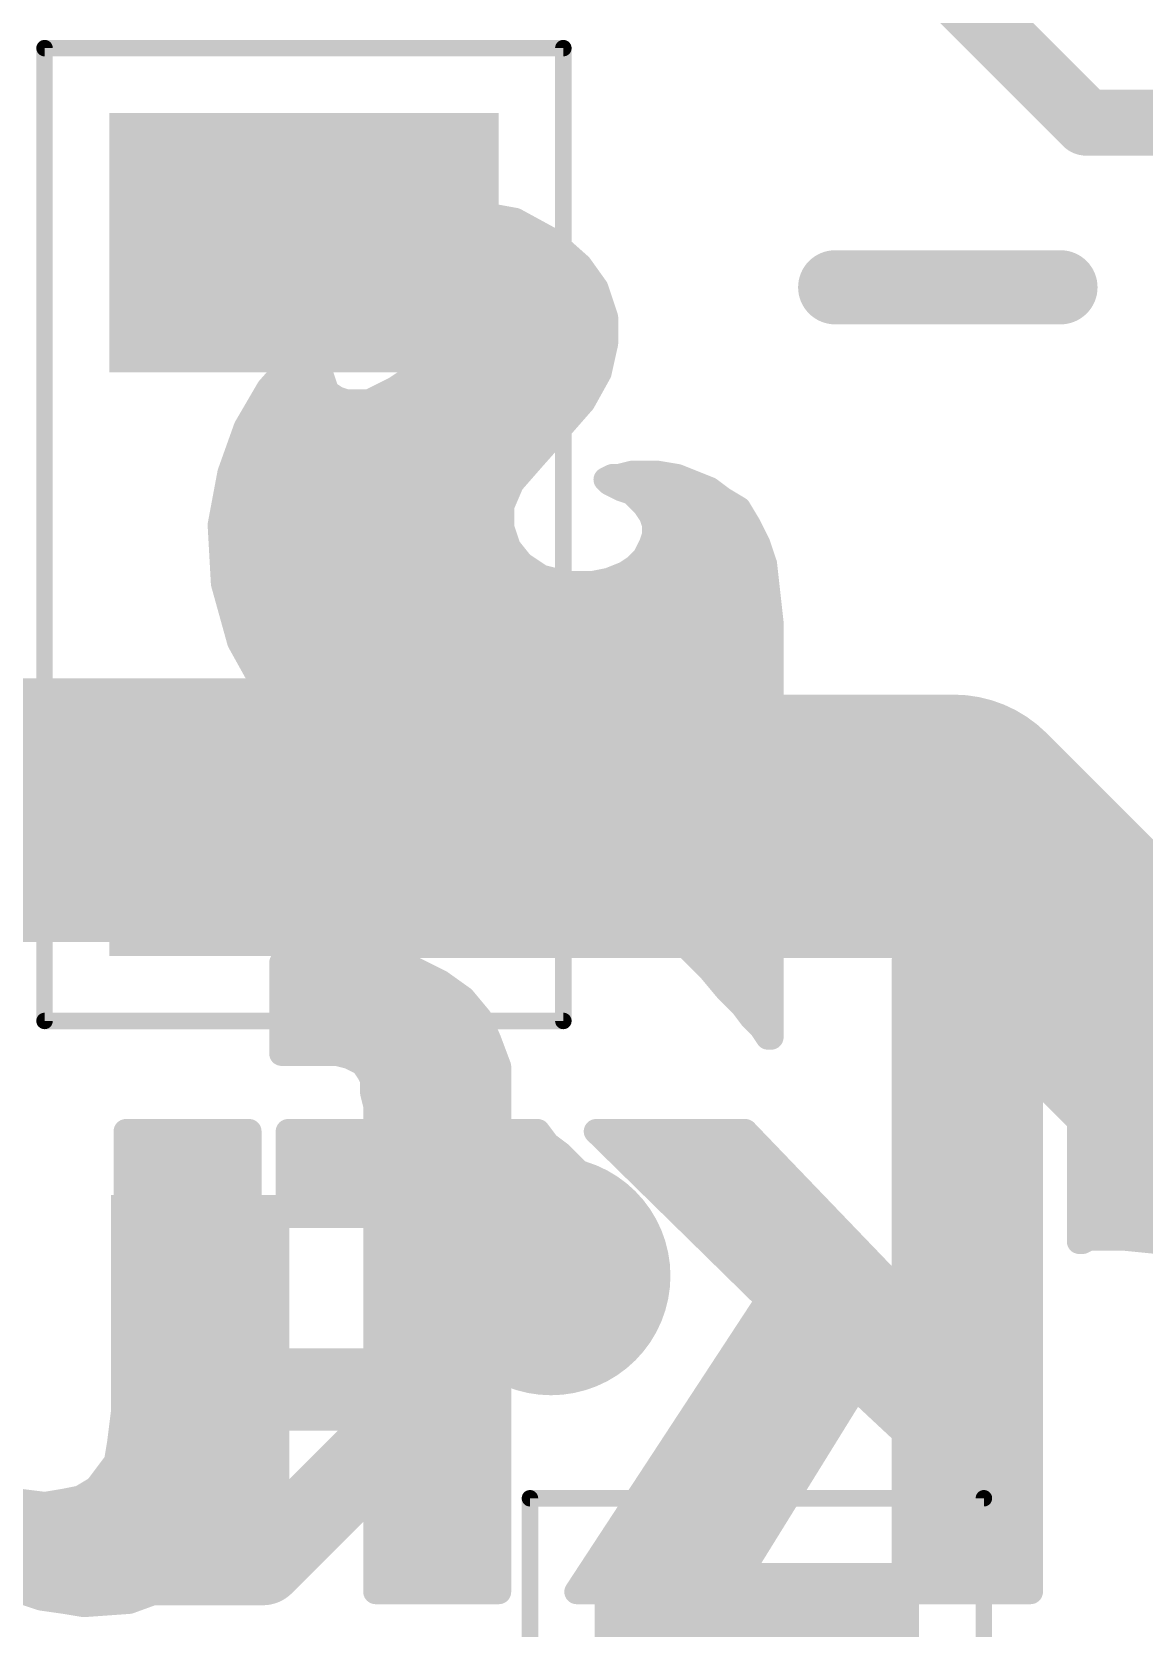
# Model space of a CAD drawing. Extents: x -0.2 to 20.5, y -0.3 to 32.1.
# Drawn here: x 10.083 to 13.513, y 18.218 to 23.14 of the extents above; entities that cross this region are included whole.
import ezdxf

# ---------------------------------------------------------------- set-up
doc = ezdxf.new("R2010")
doc.units = 0
for name, color, linetype in [('1', 12, 'CONTINUOUS'), ('16', 132, 'CONTINUOUS'), ('18', 110, 'CONTINUOUS'), ('21', 41, 'CONTINUOUS'), ('22', 40, 'CONTINUOUS'), ('39', 12, 'CONTINUOUS')]:
    doc.layers.add(name, color=color, linetype=linetype)

# ---------------------------------------------------------------- blocks, each defined once
blk = doc.blocks.new('RECT')
blk.add_solid([(-0.5, -0.5), (0.5, -0.5), (-0.5, 0.5), (0.5, 0.5)])
blk = doc.blocks.new('ROUNDV')
at = {"const_width": 0.5}
blk.add_lwpolyline([(0, -0.25, 1), (0, 0.25, 1), (0, -0.25)], format="xyb", dxfattribs=at)

msp = doc.modelspace()

# ---------------------------------------------------------------- linework, layer by layer
at = {"layer": '1'}
for points, const_width in [([(10.872, 20.74), (8.89, 20.74)], 0.8128), ([(10.922, 20.69), (10.872, 20.74)], 0.8128), ([(12.9253, 20.69), (10.922, 20.69)], 0.8128), ([(12.9253, 20.69), (13.6525, 19.9628)], 0.8128), ([(13.6525, 19.9628), (14.8431, 19.9628)], 0.8128), ([(11.684, 19.304), (11.3331, 18.9531)], 0.254), ([(11.3331, 18.9531), (10.602, 18.9531)], 0.254)]:
    msp.add_lwpolyline(points, dxfattribs=dict(at, const_width=const_width))
for points, const_width in [([(11.0157, 20.8837, 1), (10.7283, 20.5963)], 0.4064), ([(10.872, 20.5368, 1), (10.872, 20.9432)], 0.4064), ([(10.922, 20.8932, 1), (10.922, 20.4868)], 0.4064), ([(13.069, 20.8337, 1), (12.7816, 20.5463)], 0.4064), ([(12.9253, 20.4868, 1), (12.9253, 20.8932)], 0.4064), ([(10.7783, 20.5463, 1), (11.0657, 20.8337)], 0.4064), ([(13.6525, 20.166, 1), (13.6525, 19.7596)], 0.4064), ([(13.5088, 19.8191, 1), (13.7962, 20.1065)], 0.4064), ([(11.7289, 19.2591, 1), (11.6391, 19.3489)], 0.127), ([(10.602, 19.0166, 1), (10.602, 18.8896)], 0.127), ([(11.2882, 18.998, 1), (11.378, 18.9082)], 0.127), ([(11.3331, 18.8896, 1), (11.3331, 19.0166)], 0.127)]:
    msp.add_lwpolyline(points, format="xyb", dxfattribs=dict(at, const_width=const_width))
at = {"layer": '16', "const_width": 0.254}
for points in [[(10.795, 18.415), (11.684, 19.304)], [(8.001, 18.415), (10.795, 18.415)]]:
    msp.add_lwpolyline(points, dxfattribs=at)
at = {"layer": '16', "const_width": 0.127}
for points in [[(11.7289, 19.2591, 1), (11.6391, 19.3489)], [(10.7501, 18.4599, 1), (10.8399, 18.3701)], [(10.795, 18.3515, 1), (10.795, 18.4785)]]:
    msp.add_lwpolyline(points, format="xyb", dxfattribs=at)
at = {"layer": '21'}
for points, const_width in [([(13.335, 22.86), (12.7, 23.495)], 0.2032), ([(14.605, 22.86), (13.335, 22.86)], 0.2032), ([(12.5603, 22.3524), (13.2552, 22.3524)], 0.2286)]:
    msp.add_lwpolyline(points, dxfattribs=dict(at, const_width=const_width))
for points, const_width in [([(13.335, 22.9108, 1), (13.335, 22.8092)], 0.1016), ([(13.2991, 22.8241, 1), (13.3709, 22.8959)], 0.1016), ([(12.5603, 22.4096, 1), (12.5603, 22.2953)], 0.1143), ([(13.2552, 22.2953, 1), (13.2552, 22.4096)], 0.1143), ([(11.2522, 18.6055, 1), (11.2522, 18.7325, 1), (11.2522, 18.6055)], 0.127)]:
    msp.add_lwpolyline(points, format="xyb", dxfattribs=dict(at, const_width=const_width))
at = {"layer": '22', "const_width": 0.0762}
for points in [[(11.273, 22.5495), (11.363, 22.5795)], [(11.363, 22.5795), (11.463, 22.5795)], [(11.463, 22.5795), (11.573, 22.5595)], [(11.573, 22.5595), (11.683, 22.4995)], [(11.133, 22.4895), (11.193, 22.5195)], [(11.193, 22.5195), (11.273, 22.5495)], [(11.2902, 22.5552), (11.5809, 22.5552)], [(11.083, 22.4495), (11.093, 22.4595)], [(11.093, 22.4595), (11.133, 22.4895)], [(11.143, 22.4595), (11.113, 22.4495)], [(11.1191, 22.479), (11.7061, 22.479)], [(11.173, 22.4595), (11.143, 22.4595)], [(11.213, 22.4495), (11.173, 22.4595)], [(11.683, 22.4995), (11.773, 22.4195)], [(11.113, 22.4495), (11.083, 22.4495)], [(11.263, 22.4395), (11.213, 22.4495)], [(11.303, 22.4195), (11.263, 22.4395)], [(11.343, 22.3895), (11.303, 22.4195)], [(11.773, 22.4195), (11.823, 22.3495)], [(11.3253, 22.4028), (11.7849, 22.4028)], [(11.363, 22.3595), (11.343, 22.3895)], [(11.373, 22.3295), (11.363, 22.3595)], [(11.383, 22.3095), (11.373, 22.3295)], [(11.3745, 22.3266), (11.8307, 22.3266)], [(11.393, 22.2795), (11.383, 22.3095)], [(11.823, 22.3495), (11.853, 22.2595)], [(11.383, 22.2495), (11.393, 22.2795)], [(11.373, 22.2095), (11.383, 22.2495)], [(11.3833, 22.2504), (11.853, 22.2504)], [(11.853, 22.2595), (11.853, 22.1795)], [(10.893, 22.1295), (10.973, 22.1695)], [(10.973, 22.1695), (10.973, 22.0895)], [(11.333, 22.1395), (11.353, 22.1795)], [(11.3504, 22.1742), (11.8519, 22.1742)], [(11.353, 22.1795), (11.373, 22.2095)], [(11.853, 22.1795), (11.833, 22.0895)], [(10.813, 22.0395), (10.893, 22.1295)], [(11.303, 22.1095), (11.333, 22.1395)], [(10.8651, 22.098), (10.973, 22.098)], [(10.973, 22.0895), (10.983, 22.0595)], [(11.233, 22.0595), (11.273, 22.0895)], [(11.273, 22.0895), (11.303, 22.1095)], [(11.2858, 22.098), (11.8349, 22.098)], [(11.833, 22.0895), (11.783, 21.9995)], [(10.743, 21.9195), (10.813, 22.0395)], [(10.8027, 22.0218), (11.0046, 22.0218)], [(10.983, 22.0595), (10.993, 22.0295)], [(10.993, 22.0295), (11.023, 22.0095)], [(11.123, 21.9995), (11.163, 22.0195)], [(11.163, 22.0195), (11.203, 22.0395)], [(11.1677, 22.0218), (11.7954, 22.0218)], [(11.203, 22.0395), (11.233, 22.0595)], [(11.023, 22.0095), (11.053, 21.9995)], [(11.053, 21.9995), (11.123, 21.9995)], [(11.783, 21.9995), (11.713, 21.9195)], [(10.693, 21.7795), (10.743, 21.9195)], [(10.7583, 21.9456), (11.7359, 21.9456)], [(11.713, 21.9195), (11.633, 21.8295)], [(10.7252, 21.8694), (11.6685, 21.8694)], [(11.633, 21.8295), (11.563, 21.7495)], [(10.663, 21.6195), (10.693, 21.7795)], [(10.6979, 21.7932), (11.6013, 21.7932)], [(11.853, 21.7595), (11.873, 21.7695)], [(11.873, 21.7695), (11.893, 21.7695)], [(11.893, 21.7695), (11.933, 21.7795)], [(11.933, 21.7795), (12.013, 21.7795)], [(12.013, 21.7795), (12.073, 21.7695)], [(12.073, 21.7695), (12.123, 21.7495)], [(11.563, 21.7495), (11.533, 21.6795)], [(11.863, 21.7495), (11.853, 21.7595)], [(11.883, 21.7395), (11.863, 21.7495)], [(11.903, 21.7295), (11.883, 21.7395)], [(11.933, 21.7195), (11.903, 21.7295)], [(11.953, 21.6995), (11.933, 21.7195)], [(12.123, 21.7495), (12.173, 21.7295)], [(12.173, 21.7295), (12.213, 21.6995)], [(10.6813, 21.717), (11.5491, 21.717)], [(11.533, 21.6795), (11.533, 21.6095)], [(11.9355, 21.717), (12.1897, 21.717)], [(11.973, 21.6795), (11.953, 21.6995)], [(11.993, 21.6495), (11.973, 21.6795)], [(12.213, 21.6995), (12.263, 21.6695)], [(12.263, 21.6695), (12.293, 21.6195)], [(10.667, 21.6408), (11.533, 21.6408)], [(12.003, 21.6195), (11.993, 21.6495)], [(11.9959, 21.6408), (12.2802, 21.6408)], [(10.673, 21.4395), (10.663, 21.6195)], [(11.533, 21.6095), (11.553, 21.5495)], [(11.993, 21.5595), (12.003, 21.5895)], [(12.003, 21.5895), (12.003, 21.6195)], [(12.293, 21.6195), (12.323, 21.5595)], [(10.6661, 21.5646), (11.548, 21.5646)], [(11.553, 21.5495), (11.593, 21.4995)], [(11.973, 21.5195), (11.993, 21.5595)], [(11.9947, 21.5646), (12.3205, 21.5646)], [(12.323, 21.5595), (12.343, 21.4995)], [(10.6703, 21.4884), (11.6097, 21.4884)], [(11.593, 21.4995), (11.653, 21.4595)], [(11.913, 21.4695), (11.943, 21.4895)], [(11.9414, 21.4884), (12.3443, 21.4884)], [(11.943, 21.4895), (11.973, 21.5195)], [(12.343, 21.4995), (12.353, 21.4095)], [(10.723, 21.2595), (10.673, 21.4395)], [(11.653, 21.4595), (11.733, 21.4395)], [(11.733, 21.4395), (11.813, 21.4395)], [(11.813, 21.4395), (11.863, 21.4495)], [(11.863, 21.4495), (11.913, 21.4695)], [(10.6806, 21.4122), (12.3527, 21.4122)], [(12.353, 21.4095), (12.363, 21.3195)], [(10.7018, 21.336), (12.3612, 21.336)], [(12.363, 21.3195), (12.363, 20.0395)], [(10.723, 21.2598), (12.363, 21.2598)], [(10.823, 21.0795), (10.723, 21.2595)], [(10.7652, 21.1836), (12.363, 21.1836)], [(10.8075, 21.1074), (12.363, 21.1074)], [(10.893, 20.9895), (10.823, 21.0795)], [(10.8606, 21.0312), (12.363, 21.0312)], [(10.973, 20.9095), (10.893, 20.9895)], [(10.9275, 20.955), (12.363, 20.955)], [(11.053, 20.8395), (10.973, 20.9095)], [(11.0081, 20.8788), (12.363, 20.8788)], [(11.153, 20.7795), (11.053, 20.8395)], [(11.1145, 20.8026), (12.363, 20.8026)], [(11.253, 20.7395), (11.153, 20.7795)], [(11.363, 20.7095), (11.253, 20.7395)], [(11.301, 20.7264), (12.363, 20.7264)], [(11.483, 20.6895), (11.363, 20.7095)], [(11.673, 20.6895), (11.483, 20.6895)], [(11.733, 20.6795), (11.673, 20.6895)], [(11.783, 20.6495), (11.733, 20.6795)], [(11.7818, 20.6502), (12.363, 20.6502)], [(11.833, 20.6095), (11.783, 20.6495)], [(11.883, 20.5695), (11.833, 20.6095)], [(11.8774, 20.574), (12.363, 20.574)], [(11.933, 20.5095), (11.883, 20.5695)], [(11.993, 20.4495), (11.933, 20.5095)], [(11.9447, 20.4978), (12.363, 20.4978)], [(12.063, 20.3795), (11.993, 20.4495)], [(12.0209, 20.4216), (12.363, 20.4216)], [(12.113, 20.3095), (12.063, 20.3795)], [(12.0874, 20.3454), (12.363, 20.3454)], [(12.173, 20.2495), (12.113, 20.3095)], [(10.873, 20.2795), (10.853, 20.2695)], [(10.853, 20.2695), (10.853, 19.9895)], [(10.853, 20.2692), (11.1973, 20.2692)], [(11.163, 20.2795), (10.873, 20.2795)], [(11.263, 20.2495), (11.163, 20.2795)], [(11.343, 20.2095), (11.263, 20.2495)], [(12.1533, 20.2692), (12.363, 20.2692)], [(12.223, 20.1895), (12.173, 20.2495)], [(13.163, 20.0695), (12.773, 20.2795)], [(12.773, 20.2795), (12.773, 19.2395)], [(12.773, 20.2692), (12.7921, 20.2692)], [(10.853, 20.193), (11.3661, 20.193)], [(11.413, 20.1595), (11.343, 20.2095)], [(12.2201, 20.193), (12.363, 20.193)], [(12.773, 20.193), (12.9336, 20.193)], [(11.463, 20.0995), (11.413, 20.1595)], [(12.273, 20.1395), (12.223, 20.1895)], [(10.853, 20.1168), (11.4486, 20.1168)], [(11.493, 20.0295), (11.463, 20.0995)], [(12.303, 20.0995), (12.273, 20.1395)], [(12.29, 20.1168), (12.363, 20.1168)], [(12.333, 20.0695), (12.303, 20.0995)], [(12.773, 20.1168), (13.0752, 20.1168)], [(12.353, 20.0395), (12.333, 20.0695)], [(13.163, 18.3295), (13.163, 20.0695)], [(10.853, 20.0406), (11.4883, 20.0406)], [(11.523, 19.9495), (11.493, 20.0295)], [(12.3523, 20.0406), (12.363, 20.0406)], [(12.363, 20.0395), (12.353, 20.0395)], [(12.773, 20.0406), (13.163, 20.0406)], [(10.853, 19.9895), (11.023, 19.9895)], [(11.023, 19.9895), (11.063, 19.9795)], [(11.063, 19.9795), (11.083, 19.9695)], [(11.083, 19.9695), (11.103, 19.9595)], [(11.0932, 19.9644), (11.5174, 19.9644)], [(11.103, 19.9595), (11.123, 19.9295)], [(11.523, 19.7495), (11.523, 19.9495)], [(12.773, 19.9644), (13.163, 19.9644)], [(11.123, 19.9295), (11.133, 19.9095)], [(11.133, 19.9095), (11.133, 19.8695)], [(11.133, 19.8882), (11.523, 19.8882)], [(11.133, 19.8695), (11.143, 19.8295)], [(12.773, 19.8882), (13.163, 19.8882)], [(11.143, 19.8295), (11.143, 19.7495)], [(11.143, 19.812), (11.523, 19.812)], [(12.773, 19.812), (13.163, 19.812)], [(13.323, 19.7695), (13.313, 19.7695)], [(13.313, 19.7695), (13.313, 19.4095)], [(13.333, 19.7795), (13.323, 19.7695)], [(13.473, 19.7795), (13.333, 19.7795)], [(13.543, 19.7595), (13.473, 19.7795)], [(13.603, 19.7395), (13.543, 19.7595)], [(10.753, 19.7495), (10.373, 19.7495)], [(10.373, 19.7495), (10.373, 18.9495)], [(10.373, 19.7358), (10.753, 19.7358)], [(10.753, 18.7495), (10.753, 19.7495)], [(11.143, 19.7495), (10.873, 19.7495)], [(10.873, 19.7495), (10.873, 19.4895)], [(10.873, 19.7358), (11.6533, 19.7358)], [(11.643, 19.7495), (11.523, 19.7495)], [(11.673, 19.7095), (11.643, 19.7495)], [(11.713, 19.6795), (11.673, 19.7095)], [(12.283, 19.7495), (11.823, 19.7495)], [(11.823, 19.7495), (12.353, 19.2295)], [(11.837, 19.7358), (12.2962, 19.7358)], [(12.773, 19.2395), (12.283, 19.7495)], [(12.773, 19.7358), (13.163, 19.7358)], [(13.313, 19.7358), (13.6095, 19.7358)], [(10.373, 19.6596), (10.753, 19.6596)], [(10.873, 19.6596), (11.7329, 19.6596)], [(11.743, 19.6495), (11.713, 19.6795)], [(11.9146, 19.6596), (12.3694, 19.6596)], [(12.773, 19.6596), (13.163, 19.6596)], [(13.313, 19.6596), (13.7229, 19.6596)], [(11.773, 19.6195), (11.743, 19.6495)], [(11.813, 19.5795), (11.773, 19.6195)], [(10.373, 19.5834), (10.753, 19.5834)], [(10.873, 19.5834), (11.8091, 19.5834)], [(11.843, 19.5495), (11.813, 19.5795)], [(11.9923, 19.5834), (12.4426, 19.5834)], [(12.773, 19.5834), (13.163, 19.5834)], [(13.313, 19.5834), (13.7859, 19.5834)], [(10.373, 19.5072), (10.753, 19.5072)], [(10.873, 19.5072), (11.8894, 19.5072)], [(11.873, 19.5195), (11.843, 19.5495)], [(11.913, 19.4895), (11.873, 19.5195)], [(12.07, 19.5072), (12.5158, 19.5072)], [(12.773, 19.5072), (13.163, 19.5072)], [(13.313, 19.5072), (13.8372, 19.5072)], [(10.873, 19.4895), (11.143, 19.4895)], [(11.143, 19.4895), (11.143, 18.3295)], [(11.523, 19.4895), (11.913, 19.4895)], [(11.523, 19.3395), (11.523, 19.4895)], [(10.373, 19.431), (10.753, 19.431)], [(11.143, 19.431), (11.523, 19.431)], [(12.1476, 19.431), (12.589, 19.431)], [(12.773, 19.431), (13.163, 19.431)], [(13.313, 19.431), (14.223, 19.431)], [(13.313, 19.4095), (13.323, 19.4095)], [(13.323, 19.4095), (13.343, 19.4195)], [(13.343, 19.4195), (13.453, 19.4195)], [(13.453, 19.4195), (13.553, 19.4095)], [(10.373, 19.3548), (10.753, 19.3548)], [(11.143, 19.3548), (11.523, 19.3548)], [(11.523, 18.3295), (11.523, 19.3395)], [(12.2253, 19.3548), (12.6622, 19.3548)], [(12.773, 19.3548), (13.163, 19.3548)], [(10.373, 19.2786), (10.753, 19.2786)], [(11.143, 19.2786), (11.523, 19.2786)], [(12.303, 19.2786), (12.7354, 19.2786)], [(12.773, 19.2786), (13.163, 19.2786)], [(12.353, 19.2295), (11.763, 18.3295)], [(10.373, 19.2024), (10.753, 19.2024)], [(11.143, 19.2024), (11.523, 19.2024)], [(12.3353, 19.2024), (13.163, 19.2024)], [(10.373, 19.1262), (10.753, 19.1262)], [(11.143, 19.1262), (11.523, 19.1262)], [(12.2853, 19.1262), (13.163, 19.1262)], [(10.373, 19.05), (10.753, 19.05)], [(11.143, 19.05), (11.523, 19.05)], [(12.2354, 19.05), (13.163, 19.05)], [(10.373, 18.9738), (10.753, 18.9738)], [(11.143, 18.9738), (11.523, 18.9738)], [(12.1854, 18.9738), (13.163, 18.9738)], [(10.373, 18.9495), (10.363, 18.8695)], [(12.233, 18.3295), (12.623, 18.9595)], [(12.623, 18.9595), (12.773, 18.8195)], [(10.363, 18.8695), (10.353, 18.7895)], [(10.3666, 18.8976), (10.753, 18.8976)], [(11.143, 18.8976), (11.523, 18.8976)], [(12.1355, 18.8976), (12.5847, 18.8976)], [(12.6893, 18.8976), (13.163, 18.8976)], [(10.357, 18.8214), (10.753, 18.8214)], [(11.143, 18.8214), (11.523, 18.8214)], [(12.0855, 18.8214), (12.5376, 18.8214)], [(12.771, 18.8214), (13.163, 18.8214)], [(12.773, 18.8195), (12.773, 18.3295)], [(10.353, 18.7895), (10.343, 18.7295)], [(10.343, 18.7295), (10.313, 18.6895)], [(10.3457, 18.7452), (10.7523, 18.7452)], [(10.733, 18.6395), (10.753, 18.7495)], [(11.143, 18.7452), (11.523, 18.7452)], [(12.0356, 18.7452), (12.4904, 18.7452)], [(12.773, 18.7452), (13.163, 18.7452)], [(10.313, 18.6895), (10.283, 18.6495)], [(10.2977, 18.669), (10.7384, 18.669)], [(11.143, 18.669), (11.523, 18.669)], [(11.9856, 18.669), (12.4432, 18.669)], [(12.773, 18.669), (13.163, 18.669)], [(10.233, 18.6195), (10.183, 18.6095)], [(10.283, 18.6495), (10.233, 18.6195)], [(10.703, 18.5395), (10.733, 18.6395)], [(9.433, 18.5928), (10.719, 18.5928)], [(10.123, 18.5995), (10.043, 18.6095)], [(10.183, 18.6095), (10.123, 18.5995)], [(11.143, 18.5928), (11.523, 18.5928)], [(11.9357, 18.5928), (12.396, 18.5928)], [(12.773, 18.5928), (13.163, 18.5928)], [(10.653, 18.4495), (10.703, 18.5395)], [(9.8216, 18.5166), (10.6903, 18.5166)], [(11.143, 18.5166), (11.523, 18.5166)], [(11.8857, 18.5166), (12.3489, 18.5166)], [(12.773, 18.5166), (13.163, 18.5166)], [(9.8763, 18.4404), (10.6425, 18.4404)], [(10.583, 18.3895), (10.653, 18.4495)], [(11.143, 18.4404), (11.523, 18.4404)], [(11.8358, 18.4404), (12.3017, 18.4404)], [(12.773, 18.4404), (13.163, 18.4404)], [(10.493, 18.3395), (10.583, 18.3895)], [(9.9736, 18.3642), (10.5375, 18.3642)], [(10.003, 18.3495), (10.053, 18.3295)], [(10.053, 18.3295), (10.113, 18.3095)], [(10.383, 18.2995), (10.493, 18.3395)], [(11.143, 18.3642), (11.523, 18.3642)], [(11.143, 18.3295), (11.523, 18.3295)], [(11.763, 18.3295), (12.233, 18.3295)], [(11.7858, 18.3642), (12.2545, 18.3642)], [(12.773, 18.3642), (13.163, 18.3642)], [(12.773, 18.3295), (13.163, 18.3295)], [(10.113, 18.3095), (10.183, 18.2995)], [(10.183, 18.2995), (10.243, 18.2895)], [(10.243, 18.2895), (10.383, 18.2995)]]:
    msp.add_lwpolyline(points, dxfattribs=at)
at = {"layer": '22', "const_width": 0.0381}
for points in [[(11.363, 22.5985, 1), (11.363, 22.5604)], [(11.3691, 22.5614, 1), (11.357, 22.5975)], [(11.4664, 22.5982, 1), (11.4596, 22.5607)], [(11.463, 22.5604, 1), (11.463, 22.5985)], [(11.5822, 22.5762, 1), (11.5639, 22.5428)], [(11.5696, 22.5407, 1), (11.5764, 22.5782)], [(11.1863, 22.5373, 1), (11.1997, 22.5016)], [(11.2016, 22.5024, 1), (11.1845, 22.5365)], [(11.267, 22.5675, 1), (11.2791, 22.5314)], [(11.2797, 22.5316, 1), (11.2663, 22.5673)], [(11.2902, 22.5743, 1), (11.2902, 22.5362)], [(11.5809, 22.5362, 1), (11.5809, 22.5743)], [(11.1065, 22.446, 1), (11.0796, 22.4729)], [(11.1191, 22.4981, 1), (11.1191, 22.46)], [(11.1245, 22.5065, 1), (11.1416, 22.4724)], [(11.1445, 22.4742, 1), (11.1216, 22.5047)], [(11.143, 22.4785, 1), (11.143, 22.4404)], [(11.1491, 22.4414, 1), (11.137, 22.4775)], [(11.1777, 22.478, 1), (11.1684, 22.441)], [(11.173, 22.4404, 1), (11.173, 22.4785)], [(11.6957, 22.5137, 1), (11.6704, 22.4852)], [(11.6739, 22.4828, 1), (11.6922, 22.5162)], [(11.7061, 22.46, 1), (11.7061, 22.4981)], [(11.083, 22.4685, 1), (11.083, 22.4304)], [(11.0696, 22.4629, 1), (11.0965, 22.436)], [(11.0816, 22.4747, 1), (11.1045, 22.4442)], [(11.107, 22.4675, 1), (11.1191, 22.4314)], [(11.113, 22.4304, 1), (11.113, 22.4685)], [(11.2168, 22.4682, 1), (11.2093, 22.4308)], [(11.2084, 22.431, 1), (11.2177, 22.468)], [(11.2716, 22.4565, 1), (11.2545, 22.4224)], [(11.2593, 22.4208, 1), (11.2668, 22.4582)], [(11.3145, 22.4347, 1), (11.2916, 22.4042)], [(11.2945, 22.4024, 1), (11.3116, 22.4365)], [(11.7885, 22.4305, 1), (11.7575, 22.4084)], [(11.7604, 22.4052, 1), (11.7857, 22.4337)], [(11.3253, 22.4219, 1), (11.3253, 22.3838)], [(11.3589, 22.4, 1), (11.3272, 22.3789)], [(11.3316, 22.3742, 1), (11.3545, 22.4047)], [(11.3811, 22.3655, 1), (11.345, 22.3535)], [(11.7849, 22.3838, 1), (11.7849, 22.4219)], [(11.3472, 22.3489, 1), (11.3789, 22.37)], [(11.3901, 22.338, 1), (11.356, 22.321)], [(11.355, 22.3235, 1), (11.3911, 22.3355)], [(11.3745, 22.3457, 1), (11.3745, 22.3076)], [(11.4011, 22.3155, 1), (11.365, 22.3035)], [(11.8411, 22.3555, 1), (11.805, 22.3435)], [(11.8075, 22.3384, 1), (11.8385, 22.3605)], [(11.8307, 22.3076, 1), (11.8307, 22.3457)], [(11.366, 22.301, 1), (11.4001, 22.318)], [(11.4111, 22.2735, 1), (11.375, 22.2855)], [(11.375, 22.2735, 1), (11.4111, 22.2855)], [(11.365, 22.2555, 1), (11.4011, 22.2435)], [(11.3833, 22.2695, 1), (11.3833, 22.2314)], [(11.4015, 22.2449, 1), (11.3646, 22.2541)], [(11.8721, 22.2595, 1), (11.834, 22.2595)], [(11.835, 22.2535, 1), (11.8711, 22.2655)], [(11.853, 22.2314, 1), (11.853, 22.2695)], [(10.9921, 22.1695, 1), (10.954, 22.1695)], [(10.9816, 22.1524, 1), (10.9645, 22.1865)], [(11.3504, 22.1933, 1), (11.3504, 22.1552)], [(11.3372, 22.19, 1), (11.3689, 22.1689)], [(11.3701, 22.171, 1), (11.336, 22.188)], [(11.3546, 22.2141, 1), (11.3915, 22.2049)], [(11.3889, 22.1989, 1), (11.3572, 22.22)], [(11.8716, 22.1753, 1), (11.8344, 22.1836)], [(11.8519, 22.1552, 1), (11.8519, 22.1933)], [(10.8845, 22.1465, 1), (10.9016, 22.1124)], [(10.9073, 22.1168, 1), (10.8788, 22.1421)], [(11.316, 22.148, 1), (11.3501, 22.131)], [(11.3465, 22.126, 1), (11.3196, 22.1529)], [(11.834, 22.1795, 1), (11.8721, 22.1795)], [(10.8651, 22.1171, 1), (10.8651, 22.079)], [(10.9911, 22.0955, 1), (10.955, 22.0835)], [(10.954, 22.0895, 1), (10.9921, 22.0895)], [(10.973, 22.079, 1), (10.973, 22.1171)], [(11.2625, 22.1053, 1), (11.2836, 22.0736)], [(11.2845, 22.0742, 1), (11.2616, 22.1047)], [(11.2858, 22.1171, 1), (11.2858, 22.079)], [(11.2896, 22.1229, 1), (11.3165, 22.096)], [(11.3136, 22.0936, 1), (11.2925, 22.1253)], [(11.8144, 22.0936, 1), (11.8516, 22.0853)], [(11.8497, 22.0802, 1), (11.8164, 22.0987)], [(11.8349, 22.079, 1), (11.8349, 22.1171)], [(10.8027, 22.0409, 1), (10.8027, 22.0028)], [(10.7988, 22.0521, 1), (10.8273, 22.0268)], [(10.8295, 22.0299, 1), (10.7966, 22.0491)], [(11.0011, 22.0655, 1), (10.965, 22.0535)], [(10.965, 22.0535, 1), (11.0011, 22.0655)], [(11.0036, 22.0453, 1), (10.9825, 22.0136)], [(10.975, 22.0235, 1), (11.0111, 22.0355)], [(11.0046, 22.0028, 1), (11.0046, 22.0409)], [(11.1545, 22.0365, 1), (11.1716, 22.0024)], [(11.1677, 22.0409, 1), (11.1677, 22.0028)], [(11.1716, 22.0024, 1), (11.1545, 22.0365)], [(11.1925, 22.0553, 1), (11.2136, 22.0236)], [(11.2116, 22.0224, 1), (11.1945, 22.0565)], [(11.2216, 22.0747, 1), (11.2445, 22.0442)], [(11.2436, 22.0436, 1), (11.2225, 22.0753)], [(11.7954, 22.0028, 1), (11.7954, 22.0409)], [(11.0291, 22.0275, 1), (11.017, 21.9914)], [(11.0125, 21.9936, 1), (11.0336, 22.0253)], [(11.053, 22.0185, 1), (11.053, 21.9804)], [(11.047, 21.9814, 1), (11.0591, 22.0175)], [(11.1145, 22.0165, 1), (11.1316, 21.9824)], [(11.123, 21.9804, 1), (11.123, 22.0185)], [(11.7664, 22.0087, 1), (11.7997, 21.9902)], [(11.7974, 21.9869, 1), (11.7687, 22.012)], [(10.761, 21.9131, 1), (10.7251, 21.9259)], [(10.7583, 21.9647, 1), (10.7583, 21.9266)], [(11.7273, 21.9068, 1), (11.6988, 21.9321)], [(11.7359, 21.9266, 1), (11.7359, 21.9647)], [(10.7252, 21.8885, 1), (10.7252, 21.8504)], [(10.7266, 21.9291, 1), (10.7595, 21.9099)], [(11.6685, 21.8504, 1), (11.6685, 21.8885)], [(11.6987, 21.932, 1), (11.7274, 21.9069)], [(11.6188, 21.8421, 1), (11.6473, 21.8168)], [(11.6474, 21.8169, 1), (11.6187, 21.842)], [(10.7118, 21.776, 1), (10.6743, 21.783)], [(10.6979, 21.8123, 1), (10.6979, 21.7742)], [(11.6013, 21.7742, 1), (11.6013, 21.8123)], [(11.873, 21.7885, 1), (11.873, 21.7504)], [(11.8816, 21.7524, 1), (11.8645, 21.7865)], [(11.8884, 21.788, 1), (11.8977, 21.751)], [(11.893, 21.7504, 1), (11.893, 21.7885)], [(11.933, 21.7985, 1), (11.933, 21.7604)], [(11.9377, 21.761, 1), (11.9284, 21.798)], [(12.0162, 21.7983, 1), (12.0099, 21.7607)], [(12.013, 21.7604, 1), (12.013, 21.7985)], [(12.0801, 21.7872, 1), (12.066, 21.7518)], [(12.0699, 21.7507, 1), (12.0762, 21.7883)], [(10.6751, 21.7859, 1), (10.711, 21.7731)], [(11.5487, 21.762, 1), (11.5774, 21.7369)], [(11.5805, 21.742, 1), (11.5455, 21.757)], [(11.8445, 21.7765, 1), (11.8616, 21.7424)], [(11.8665, 21.7729, 1), (11.8396, 21.746)], [(11.8716, 21.7665, 1), (11.8545, 21.7324)], [(11.8496, 21.736, 1), (11.8765, 21.7629)], [(11.8916, 21.7565, 1), (11.8745, 21.7224)], [(11.8745, 21.7224, 1), (11.8916, 21.7565)], [(11.9091, 21.7475, 1), (11.897, 21.7114)], [(11.8945, 21.7124, 1), (11.9116, 21.7465)], [(11.9465, 21.7329, 1), (11.9196, 21.706)], [(12.1301, 21.7672, 1), (12.116, 21.7318)], [(12.116, 21.7318, 1), (12.1301, 21.7672)], [(12.1845, 21.7447, 1), (12.1616, 21.7142)], [(12.166, 21.7118, 1), (12.1801, 21.7472)], [(10.6813, 21.7361, 1), (10.6813, 21.698)], [(11.5521, 21.6795, 1), (11.514, 21.6795)], [(11.5491, 21.698, 1), (11.5491, 21.7361)], [(11.9355, 21.7361, 1), (11.9355, 21.698)], [(11.927, 21.7014, 1), (11.9391, 21.7375)], [(11.9665, 21.7129, 1), (11.9396, 21.686)], [(11.9396, 21.686, 1), (11.9665, 21.7129)], [(11.9889, 21.69, 1), (11.9572, 21.6689)], [(11.9596, 21.666, 1), (11.9865, 21.6929)], [(12.1897, 21.698, 1), (12.1897, 21.7361)], [(12.2228, 21.7158, 1), (12.2032, 21.6831)], [(12.2016, 21.6842, 1), (12.2245, 21.7147)], [(12.2794, 21.6793, 1), (12.2467, 21.6597)], [(10.667, 21.6599, 1), (10.667, 21.6218)], [(11.5155, 21.687, 1), (11.5505, 21.672)], [(11.533, 21.6218, 1), (11.533, 21.6599)], [(12.0111, 21.6555, 1), (11.975, 21.6435)], [(11.9959, 21.6599, 1), (11.9959, 21.6218)], [(11.9772, 21.6389, 1), (12.0089, 21.66)], [(12.2532, 21.6531, 1), (12.2728, 21.6858)], [(12.2802, 21.6218, 1), (12.2802, 21.6599)], [(10.6821, 21.6205, 1), (10.644, 21.6184)], [(10.6443, 21.623, 1), (10.6818, 21.616)], [(11.514, 21.6095, 1), (11.5521, 21.6095)], [(11.5511, 21.6155, 1), (11.515, 21.6035)], [(12.0221, 21.6195, 1), (11.984, 21.6195)], [(11.985, 21.6135, 1), (12.0211, 21.6255)], [(12.0211, 21.5835, 1), (11.985, 21.5955)], [(12.3101, 21.628, 1), (12.276, 21.611)], [(12.2767, 21.6097, 1), (12.3094, 21.6293)], [(10.6661, 21.5837, 1), (10.6661, 21.5456)], [(11.5679, 21.5614, 1), (11.5382, 21.5376)], [(11.535, 21.5435, 1), (11.5711, 21.5555)], [(11.548, 21.5456, 1), (11.548, 21.5837)], [(11.975, 21.5655, 1), (12.0111, 21.5535)], [(11.9947, 21.5837, 1), (11.9947, 21.5456)], [(12.0101, 21.551, 1), (11.976, 21.568)], [(11.984, 21.5895, 1), (12.0221, 21.5895)], [(12.3411, 21.5655, 1), (12.305, 21.5535)], [(12.306, 21.551, 1), (12.3401, 21.568)], [(12.3205, 21.5456, 1), (12.3205, 21.5837)], [(10.6703, 21.5075, 1), (10.6703, 21.4694)], [(11.6036, 21.5153, 1), (11.5825, 21.4836)], [(11.5782, 21.4876, 1), (11.6079, 21.5114)], [(11.6097, 21.4694, 1), (11.6097, 21.5075)], [(11.9414, 21.5075, 1), (11.9414, 21.4694)], [(11.9296, 21.5029, 1), (11.9565, 21.476)], [(11.9536, 21.4736, 1), (11.9325, 21.5053)], [(11.956, 21.528, 1), (11.9901, 21.511)], [(11.9865, 21.506, 1), (11.9596, 21.5329)], [(12.362, 21.5016, 1), (12.3241, 21.4974)], [(12.325, 21.4935, 1), (12.3611, 21.5055)], [(12.3443, 21.4694, 1), (12.3443, 21.5075)], [(10.6914, 21.4446, 1), (10.6547, 21.4344)], [(11.6577, 21.478, 1), (11.6484, 21.441)], [(11.6425, 21.4436, 1), (11.6636, 21.4753)], [(11.733, 21.4585, 1), (11.733, 21.4204)], [(11.7284, 21.421, 1), (11.7377, 21.458)], [(11.8093, 21.4582, 1), (11.8168, 21.4208)], [(11.813, 21.4204, 1), (11.813, 21.4585)], [(11.856, 21.4672, 1), (11.8701, 21.4318)], [(11.8668, 21.4308, 1), (11.8593, 21.4682)], [(11.9025, 21.4853, 1), (11.9236, 21.4536)], [(11.9201, 21.4518, 1), (11.906, 21.4872)], [(10.654, 21.4384, 1), (10.6921, 21.4405)], [(10.6806, 21.4313, 1), (10.6806, 21.3932)], [(12.372, 21.4116, 1), (12.3341, 21.4074)], [(12.3341, 21.4074, 1), (12.372, 21.4116)], [(12.3527, 21.3932, 1), (12.3527, 21.4313)], [(10.7018, 21.3551, 1), (10.7018, 21.317)], [(12.3612, 21.317, 1), (12.3612, 21.3551)], [(12.3821, 21.3195, 1), (12.344, 21.3195)], [(12.3441, 21.3174, 1), (12.382, 21.3216)], [(10.723, 21.2789, 1), (10.723, 21.2408)], [(10.7397, 21.2687, 1), (10.7064, 21.2502)], [(10.7047, 21.2544, 1), (10.7414, 21.2646)], [(12.363, 21.2408, 1), (12.363, 21.2789)], [(10.7652, 21.2027, 1), (10.7652, 21.1646)], [(12.363, 21.1646, 1), (12.363, 21.2027)], [(10.8075, 21.1265, 1), (10.8075, 21.0884)], [(10.8381, 21.0912, 1), (10.808, 21.0678)], [(12.363, 21.0884, 1), (12.363, 21.1265)], [(10.8064, 21.0702, 1), (10.8397, 21.0887)], [(10.8606, 21.0503, 1), (10.8606, 21.0122)], [(12.363, 21.0122, 1), (12.363, 21.0503)], [(10.9065, 21.0029, 1), (10.8796, 20.976)], [(10.878, 20.9778, 1), (10.9081, 21.0012)], [(10.9275, 20.9741, 1), (10.9275, 20.936)], [(12.363, 20.936, 1), (12.363, 20.9741)], [(10.9856, 20.9238, 1), (10.9605, 20.8951)], [(10.9596, 20.896, 1), (10.9865, 20.9229)], [(11.0081, 20.8979, 1), (11.0081, 20.8598)], [(11.0628, 20.8558, 1), (11.0432, 20.8231)], [(11.0405, 20.8251, 1), (11.0656, 20.8538)], [(12.363, 20.8598, 1), (12.363, 20.8979)], [(11.1145, 20.8217, 1), (11.1145, 20.7836)], [(12.363, 20.7836, 1), (12.363, 20.8217)], [(11.1601, 20.7972, 1), (11.146, 20.7618)], [(11.1432, 20.7631, 1), (11.1628, 20.7958)], [(11.258, 20.7579, 1), (11.248, 20.7211)], [(11.246, 20.7218, 1), (11.2601, 20.7572)], [(11.301, 20.7455, 1), (11.301, 20.7074)], [(11.3662, 20.7283, 1), (11.3599, 20.6907)], [(11.358, 20.6911, 1), (11.368, 20.7279)], [(11.483, 20.7085, 1), (11.483, 20.6704)], [(11.4799, 20.6707, 1), (11.4862, 20.7083)], [(11.6762, 20.7083, 1), (11.6699, 20.6707)], [(11.673, 20.6704, 1), (11.673, 20.7085)], [(12.363, 20.7074, 1), (12.363, 20.7455)], [(11.7428, 20.6958, 1), (11.7232, 20.6631)], [(11.7299, 20.6607, 1), (11.7362, 20.6983)], [(11.7818, 20.6693, 1), (11.7818, 20.6312)], [(11.7949, 20.6644, 1), (11.7711, 20.6346)], [(11.7732, 20.6331, 1), (11.7928, 20.6658)], [(12.363, 20.6312, 1), (12.363, 20.6693)], [(11.8449, 20.6244, 1), (11.8211, 20.5946)], [(11.8211, 20.5946, 1), (11.8449, 20.6244)], [(11.8774, 20.5931, 1), (11.8774, 20.555)], [(11.8977, 20.5817, 1), (11.8684, 20.5573)], [(11.8711, 20.5546, 1), (11.8949, 20.5844)], [(12.363, 20.555, 1), (12.363, 20.5931)], [(11.9465, 20.5229, 1), (11.9196, 20.496)], [(11.9184, 20.4973, 1), (11.9477, 20.5217)], [(11.9447, 20.5169, 1), (11.9447, 20.4788)], [(12.363, 20.4788, 1), (12.363, 20.5169)], [(12.0065, 20.4629, 1), (11.9796, 20.436)], [(11.9796, 20.436, 1), (12.0065, 20.4629)], [(12.0209, 20.4407, 1), (12.0209, 20.4026)], [(12.363, 20.4026, 1), (12.363, 20.4407)], [(12.0785, 20.3905, 1), (12.0475, 20.3684)], [(12.0496, 20.366, 1), (12.0765, 20.3929)], [(12.0874, 20.3645, 1), (12.0874, 20.3264)], [(12.363, 20.3264, 1), (12.363, 20.3645)], [(12.1265, 20.3229, 1), (12.0996, 20.296)], [(12.0975, 20.2984, 1), (12.1285, 20.3205)], [(10.8721, 20.2695, 1), (10.834, 20.2695)], [(10.853, 20.2883, 1), (10.853, 20.2502)], [(10.8445, 20.2865, 1), (10.8616, 20.2524)], [(10.873, 20.2985, 1), (10.873, 20.2604)], [(10.8816, 20.2624, 1), (10.8645, 20.2965)], [(11.1685, 20.2977, 1), (11.1576, 20.2612)], [(11.163, 20.2604, 1), (11.163, 20.2985)], [(11.1973, 20.2502, 1), (11.1973, 20.2883)], [(11.2716, 20.2665, 1), (11.2545, 20.2324)], [(11.2576, 20.2312, 1), (11.2685, 20.2677)], [(12.1533, 20.2883, 1), (12.1533, 20.2502)], [(12.1877, 20.2617, 1), (12.1584, 20.2373)], [(12.1596, 20.236, 1), (12.1865, 20.2629)], [(12.363, 20.2502, 1), (12.363, 20.2883)], [(12.7921, 20.2795, 1), (12.754, 20.2795)], [(12.773, 20.2883, 1), (12.773, 20.2502)], [(12.7821, 20.2962, 1), (12.764, 20.2627)], [(12.7921, 20.2502, 1), (12.7921, 20.2883)], [(10.853, 20.2121, 1), (10.853, 20.174)], [(11.3541, 20.225, 1), (11.332, 20.194)], [(11.3345, 20.1924, 1), (11.3516, 20.2265)], [(11.3661, 20.174, 1), (11.3661, 20.2121)], [(12.2201, 20.2121, 1), (12.2201, 20.174)], [(12.363, 20.174, 1), (12.363, 20.2121)], [(12.773, 20.2121, 1), (12.773, 20.174)], [(12.9336, 20.174, 1), (12.9336, 20.2121)], [(11.4277, 20.1717, 1), (11.3984, 20.1473)], [(11.402, 20.144, 1), (11.4241, 20.175)], [(12.2365, 20.2029, 1), (12.2096, 20.176)], [(12.2084, 20.1773, 1), (12.2377, 20.2017)], [(10.853, 20.1359, 1), (10.853, 20.0978)], [(11.4805, 20.107, 1), (11.4455, 20.092)], [(11.4486, 20.0978, 1), (11.4486, 20.1359)], [(12.2883, 20.1509, 1), (12.2578, 20.128)], [(12.2596, 20.126, 1), (12.2865, 20.1529)], [(12.29, 20.1359, 1), (12.29, 20.0978)], [(12.3165, 20.1129, 1), (12.2896, 20.086)], [(12.363, 20.0978, 1), (12.363, 20.1359)], [(12.773, 20.1359, 1), (12.773, 20.0978)], [(13.0752, 20.0978, 1), (13.0752, 20.1359)], [(11.4484, 20.0873, 1), (11.4777, 20.1117)], [(12.2878, 20.088, 1), (12.3183, 20.1109)], [(12.3489, 20.08, 1), (12.3172, 20.0589)], [(12.3196, 20.056, 1), (12.3465, 20.0829)], [(13.1821, 20.0695, 1), (13.144, 20.0695)], [(13.154, 20.0527, 1), (13.1721, 20.0862)], [(10.853, 20.0597, 1), (10.853, 20.0216)], [(11.5109, 20.0362, 1), (11.4752, 20.0228)], [(11.4755, 20.022, 1), (11.5105, 20.037)], [(11.4883, 20.0216, 1), (11.4883, 20.0597)], [(12.3523, 20.0597, 1), (12.3523, 20.0216)], [(12.353, 20.0585, 1), (12.353, 20.0204)], [(12.3372, 20.0289, 1), (12.3689, 20.05)], [(12.344, 20.0395, 1), (12.3821, 20.0395)], [(12.363, 20.0216, 1), (12.363, 20.0597)], [(12.363, 20.0204, 1), (12.363, 20.0585)], [(12.773, 20.0597, 1), (12.773, 20.0216)], [(13.163, 20.0216, 1), (13.163, 20.0597)], [(10.853, 20.0085, 1), (10.853, 19.9704)], [(10.834, 19.9895, 1), (10.8721, 19.9895)], [(11.0277, 20.008, 1), (11.0184, 19.971)], [(11.023, 19.9704, 1), (11.023, 20.0085)], [(11.0716, 19.9965, 1), (11.0545, 19.9624)], [(11.0584, 19.961, 1), (11.0677, 19.998)], [(11.0916, 19.9865, 1), (11.0745, 19.9524)], [(11.0932, 19.9835, 1), (11.0932, 19.9454)], [(11.0745, 19.9524, 1), (11.0916, 19.9865)], [(11.1189, 19.97, 1), (11.0872, 19.9489)], [(11.0945, 19.9424, 1), (11.1116, 19.9765)], [(11.5421, 19.9495, 1), (11.504, 19.9495)], [(11.5174, 19.9454, 1), (11.5174, 19.9835)], [(12.773, 19.9835, 1), (12.773, 19.9454)], [(13.163, 19.9454, 1), (13.163, 19.9835)], [(11.1401, 19.938, 1), (11.106, 19.921)], [(11.1072, 19.9189, 1), (11.1389, 19.94)], [(11.1521, 19.9095, 1), (11.114, 19.9095)], [(11.116, 19.901, 1), (11.1501, 19.918)], [(11.5052, 19.9428, 1), (11.5409, 19.9562)], [(11.133, 19.9073, 1), (11.133, 19.8692)], [(11.1515, 19.8741, 1), (11.1146, 19.8649)], [(11.114, 19.8695, 1), (11.1521, 19.8695)], [(11.523, 19.8692, 1), (11.523, 19.9073)], [(12.773, 19.9073, 1), (12.773, 19.8692)], [(13.163, 19.8692, 1), (13.163, 19.9073)], [(11.143, 19.8311, 1), (11.143, 19.793)], [(11.1621, 19.8295, 1), (11.124, 19.8295)], [(11.1246, 19.8249, 1), (11.1615, 19.8341)], [(11.523, 19.793, 1), (11.523, 19.8311)], [(12.773, 19.8311, 1), (12.773, 19.793)], [(13.163, 19.793, 1), (13.163, 19.8311)], [(13.313, 19.7885, 1), (13.313, 19.7504)], [(13.3321, 19.7695, 1), (13.294, 19.7695)], [(13.3096, 19.7829, 1), (13.3365, 19.756)], [(13.333, 19.7985, 1), (13.333, 19.7604)], [(13.3465, 19.766, 1), (13.3196, 19.7929)], [(13.323, 19.7504, 1), (13.323, 19.7885)], [(13.4783, 19.7978, 1), (13.4678, 19.7612)], [(13.473, 19.7604, 1), (13.473, 19.7985)], [(13.5491, 19.7775, 1), (13.537, 19.7414)], [(10.3921, 19.7495, 1), (10.354, 19.7495)], [(10.373, 19.7685, 1), (10.373, 19.7304)], [(10.373, 19.7549, 1), (10.373, 19.7168)], [(10.7721, 19.7495, 1), (10.734, 19.7495)], [(10.753, 19.7304, 1), (10.753, 19.7685)], [(10.753, 19.7168, 1), (10.753, 19.7549)], [(10.8921, 19.7495, 1), (10.854, 19.7495)], [(10.873, 19.7685, 1), (10.873, 19.7304)], [(10.873, 19.7549, 1), (10.873, 19.7168)], [(11.124, 19.7495, 1), (11.1621, 19.7495)], [(11.143, 19.7304, 1), (11.143, 19.7685)], [(11.523, 19.7685, 1), (11.523, 19.7304)], [(11.504, 19.7495, 1), (11.5421, 19.7495)], [(11.6583, 19.7609, 1), (11.6278, 19.738)], [(11.643, 19.7304, 1), (11.643, 19.7685)], [(11.6533, 19.7168, 1), (11.6533, 19.7549)], [(11.6845, 19.7247, 1), (11.6616, 19.6942)], [(11.6578, 19.698, 1), (11.6883, 19.7209)], [(11.8364, 19.7631, 1), (11.8097, 19.7359)], [(11.823, 19.7685, 1), (11.823, 19.7304)], [(11.837, 19.7549, 1), (11.837, 19.7168)], [(12.2968, 19.7627, 1), (12.2693, 19.7363)], [(12.283, 19.7304, 1), (12.283, 19.7685)], [(12.2962, 19.7168, 1), (12.2962, 19.7549)], [(12.773, 19.7549, 1), (12.773, 19.7168)], [(13.163, 19.7168, 1), (13.163, 19.7549)], [(13.313, 19.7549, 1), (13.313, 19.7168)], [(10.373, 19.6787, 1), (10.373, 19.6406)], [(10.753, 19.6406, 1), (10.753, 19.6787)], [(10.873, 19.6787, 1), (10.873, 19.6406)], [(11.7265, 19.6929, 1), (11.6996, 19.666)], [(11.7016, 19.6642, 1), (11.7245, 19.6947)], [(11.7329, 19.6406, 1), (11.7329, 19.6787)], [(11.9146, 19.6787, 1), (11.9146, 19.6406)], [(12.3694, 19.6406, 1), (12.3694, 19.6787)], [(12.773, 19.6787, 1), (12.773, 19.6406)], [(13.163, 19.6406, 1), (13.163, 19.6787)], [(13.313, 19.6787, 1), (13.313, 19.6406)], [(11.7565, 19.6629, 1), (11.7296, 19.636)], [(11.7296, 19.636, 1), (11.7565, 19.6629)], [(11.7865, 19.6329, 1), (11.7596, 19.606)], [(11.7596, 19.606, 1), (11.7865, 19.6329)], [(10.373, 19.6025, 1), (10.373, 19.5644)], [(10.753, 19.5644, 1), (10.753, 19.6025)], [(10.873, 19.6025, 1), (10.873, 19.5644)], [(11.8265, 19.5929, 1), (11.7996, 19.566)], [(11.7996, 19.566, 1), (11.8265, 19.5929)], [(11.8091, 19.5644, 1), (11.8091, 19.6025)], [(11.9923, 19.6025, 1), (11.9923, 19.5644)], [(12.4426, 19.5644, 1), (12.4426, 19.6025)], [(12.773, 19.6025, 1), (12.773, 19.5644)], [(13.163, 19.5644, 1), (13.163, 19.6025)], [(13.313, 19.6025, 1), (13.313, 19.5644)], [(10.373, 19.5263, 1), (10.373, 19.4882)], [(10.753, 19.4882, 1), (10.753, 19.5263)], [(10.873, 19.5263, 1), (10.873, 19.4882)], [(11.8565, 19.5629, 1), (11.8296, 19.536)], [(11.8296, 19.536, 1), (11.8565, 19.5629)], [(11.8845, 19.5347, 1), (11.8616, 19.5042)], [(11.8596, 19.506, 1), (11.8865, 19.5329)], [(11.8894, 19.4882, 1), (11.8894, 19.5263)], [(12.07, 19.5263, 1), (12.07, 19.4882)], [(12.5158, 19.4882, 1), (12.5158, 19.5263)], [(12.773, 19.5263, 1), (12.773, 19.4882)], [(13.163, 19.4882, 1), (13.163, 19.5263)], [(13.313, 19.5263, 1), (13.313, 19.4882)], [(10.873, 19.5085, 1), (10.873, 19.4704)], [(10.854, 19.4895, 1), (10.8921, 19.4895)], [(11.1621, 19.4895, 1), (11.124, 19.4895)], [(11.143, 19.4704, 1), (11.143, 19.5085)], [(11.523, 19.5085, 1), (11.523, 19.4704)], [(11.5421, 19.4895, 1), (11.504, 19.4895)], [(11.9016, 19.4742, 1), (11.9245, 19.5047)], [(11.913, 19.4704, 1), (11.913, 19.5085)], [(10.373, 19.4501, 1), (10.373, 19.412)], [(10.753, 19.412, 1), (10.753, 19.4501)], [(11.143, 19.4501, 1), (11.143, 19.412)], [(11.523, 19.412, 1), (11.523, 19.4501)], [(12.1476, 19.4501, 1), (12.1476, 19.412)], [(12.589, 19.412, 1), (12.589, 19.4501)], [(12.773, 19.4501, 1), (12.773, 19.412)], [(13.163, 19.412, 1), (13.163, 19.4501)], [(13.313, 19.4501, 1), (13.313, 19.412)], [(13.313, 19.4285, 1), (13.313, 19.3904)], [(13.3145, 19.4265, 1), (13.3316, 19.3924)], [(13.323, 19.3904, 1), (13.323, 19.4285)], [(13.343, 19.4385, 1), (13.343, 19.4004)], [(13.3516, 19.4024, 1), (13.3345, 19.4365)], [(13.4549, 19.4384, 1), (13.4511, 19.4005)], [(13.453, 19.4004, 1), (13.453, 19.4385)], [(13.294, 19.4095, 1), (13.3321, 19.4095)], [(10.373, 19.3739, 1), (10.373, 19.3358)], [(10.753, 19.3358, 1), (10.753, 19.3739)], [(11.143, 19.3739, 1), (11.143, 19.3358)], [(11.5421, 19.3395, 1), (11.504, 19.3395)], [(11.504, 19.3395, 1), (11.5421, 19.3395)], [(11.523, 19.3358, 1), (11.523, 19.3739)], [(12.2253, 19.3739, 1), (12.2253, 19.3358)], [(12.6622, 19.3358, 1), (12.6622, 19.3739)], [(12.773, 19.3739, 1), (12.773, 19.3358)], [(13.163, 19.3358, 1), (13.163, 19.3739)], [(10.373, 19.2977, 1), (10.373, 19.2596)], [(10.753, 19.2596, 1), (10.753, 19.2977)], [(11.143, 19.2977, 1), (11.143, 19.2596)], [(11.523, 19.2596, 1), (11.523, 19.2977)], [(12.303, 19.2977, 1), (12.303, 19.2596)], [(12.7354, 19.2596, 1), (12.7354, 19.2977)], [(12.773, 19.2977, 1), (12.773, 19.2596)], [(13.163, 19.2596, 1), (13.163, 19.2977)], [(12.369, 19.219, 1), (12.3371, 19.2399)], [(12.3397, 19.2159, 1), (12.3664, 19.2431)], [(12.754, 19.2395, 1), (12.7921, 19.2395)], [(12.7593, 19.2263, 1), (12.7868, 19.2527)], [(10.373, 19.2215, 1), (10.373, 19.1834)], [(10.753, 19.1834, 1), (10.753, 19.2215)], [(11.143, 19.2215, 1), (11.143, 19.1834)], [(11.523, 19.1834, 1), (11.523, 19.2215)], [(12.3353, 19.2215, 1), (12.3353, 19.1834)], [(13.163, 19.1834, 1), (13.163, 19.2215)], [(10.373, 19.1453, 1), (10.373, 19.1072)], [(10.753, 19.1072, 1), (10.753, 19.1453)], [(11.143, 19.1453, 1), (11.143, 19.1072)], [(11.523, 19.1072, 1), (11.523, 19.1453)], [(12.2853, 19.1453, 1), (12.2853, 19.1072)], [(13.163, 19.1072, 1), (13.163, 19.1453)], [(10.373, 19.0691, 1), (10.373, 19.031)], [(10.753, 19.031, 1), (10.753, 19.0691)], [(11.143, 19.0691, 1), (11.143, 19.031)], [(11.523, 19.031, 1), (11.523, 19.0691)], [(12.2354, 19.0691, 1), (12.2354, 19.031)], [(13.163, 19.031, 1), (13.163, 19.0691)], [(10.373, 18.9929, 1), (10.373, 18.9548)], [(10.753, 18.9548, 1), (10.753, 18.9929)], [(11.143, 18.9929, 1), (11.143, 18.9548)], [(11.523, 18.9548, 1), (11.523, 18.9929)], [(12.1854, 18.9929, 1), (12.1854, 18.9548)], [(13.163, 18.9548, 1), (13.163, 18.9929)], [(10.354, 18.9495, 1), (10.3921, 18.9495)], [(10.3919, 18.9471, 1), (10.3541, 18.9518)], [(12.636, 18.9734, 1), (12.61, 18.9455)], [(12.6392, 18.9494, 1), (12.6068, 18.9695)], [(10.3819, 18.8671, 1), (10.3441, 18.8718)], [(10.3666, 18.9167, 1), (10.3666, 18.8786)], [(10.753, 18.8786, 1), (10.753, 18.9167)], [(11.143, 18.9167, 1), (11.143, 18.8786)], [(11.523, 18.8786, 1), (11.523, 18.9167)], [(12.1355, 18.9167, 1), (12.1355, 18.8786)], [(12.5847, 18.8786, 1), (12.5847, 18.9167)], [(12.6893, 18.9167, 1), (12.6893, 18.8786)], [(13.163, 18.8786, 1), (13.163, 18.9167)], [(10.357, 18.8405, 1), (10.357, 18.8024)], [(10.3441, 18.8718, 1), (10.3819, 18.8671)], [(10.753, 18.8024, 1), (10.753, 18.8405)], [(11.143, 18.8405, 1), (11.143, 18.8024)], [(11.523, 18.8024, 1), (11.523, 18.8405)], [(12.0855, 18.8405, 1), (12.0855, 18.8024)], [(12.5376, 18.8024, 1), (12.5376, 18.8405)], [(12.771, 18.8405, 1), (12.771, 18.8024)], [(12.7921, 18.8195, 1), (12.754, 18.8195)], [(12.76, 18.8055, 1), (12.786, 18.8334)], [(13.163, 18.8024, 1), (13.163, 18.8405)], [(10.3341, 18.7918, 1), (10.3719, 18.7871)], [(10.3718, 18.7863, 1), (10.3342, 18.7926)], [(10.3457, 18.7643, 1), (10.3457, 18.7262)], [(10.3583, 18.718, 1), (10.3278, 18.7409)], [(10.734, 18.7495, 1), (10.7721, 18.7495)], [(10.7718, 18.7461, 1), (10.7343, 18.7529)], [(10.7523, 18.7262, 1), (10.7523, 18.7643)], [(11.143, 18.7643, 1), (11.143, 18.7262)], [(11.523, 18.7262, 1), (11.523, 18.7643)], [(12.0356, 18.7643, 1), (12.0356, 18.7262)], [(12.4904, 18.7262, 1), (12.4904, 18.7643)], [(12.773, 18.7643, 1), (12.773, 18.7262)], [(13.163, 18.7262, 1), (13.163, 18.7643)], [(10.2977, 18.6881, 1), (10.2977, 18.65)], [(10.2978, 18.7009, 1), (10.3283, 18.678)], [(10.3283, 18.678, 1), (10.2978, 18.7009)], [(10.3242, 18.7326, 1), (10.3618, 18.7263)], [(10.7384, 18.65, 1), (10.7384, 18.6881)], [(11.143, 18.6881, 1), (11.143, 18.65)], [(11.523, 18.65, 1), (11.523, 18.6881)], [(11.9856, 18.6881, 1), (11.9856, 18.65)], [(12.4432, 18.65, 1), (12.4432, 18.6881)], [(12.773, 18.6881, 1), (12.773, 18.65)], [(13.163, 18.65, 1), (13.163, 18.6881)], [(10.2368, 18.6008, 1), (10.2293, 18.6382)], [(10.2678, 18.6609, 1), (10.2983, 18.638)], [(10.2928, 18.6331, 1), (10.2732, 18.6658)], [(10.7143, 18.6429, 1), (10.7518, 18.6361)], [(10.7513, 18.634, 1), (10.7148, 18.6449)], [(10.1199, 18.6183, 1), (10.1262, 18.5807)], [(10.1207, 18.5806, 1), (10.1254, 18.6184)], [(10.1793, 18.6282, 1), (10.1868, 18.5908)], [(10.1862, 18.5907, 1), (10.1799, 18.6283)], [(10.2232, 18.6358, 1), (10.2428, 18.6031)], [(10.719, 18.5738, 1), (10.719, 18.6119)], [(11.143, 18.6119, 1), (11.143, 18.5738)], [(11.523, 18.5738, 1), (11.523, 18.6119)], [(11.9357, 18.6119, 1), (11.9357, 18.5738)], [(12.396, 18.5738, 1), (12.396, 18.6119)], [(12.773, 18.6119, 1), (12.773, 18.5738)], [(13.163, 18.5738, 1), (13.163, 18.6119)], [(10.6848, 18.5449, 1), (10.7213, 18.534)], [(10.7197, 18.5302, 1), (10.6864, 18.5487)], [(10.6903, 18.4976, 1), (10.6903, 18.5357)], [(11.143, 18.5357, 1), (11.143, 18.4976)], [(11.523, 18.4976, 1), (11.523, 18.5357)], [(11.8857, 18.5357, 1), (11.8857, 18.4976)], [(12.3489, 18.4976, 1), (12.3489, 18.5357)], [(12.773, 18.5357, 1), (12.773, 18.4976)], [(13.163, 18.4976, 1), (13.163, 18.5357)], [(10.6364, 18.4587, 1), (10.6697, 18.4402)], [(10.6654, 18.435, 1), (10.6406, 18.4639)], [(10.6425, 18.4214, 1), (10.6425, 18.4595)], [(11.143, 18.4595, 1), (11.143, 18.4214)], [(11.523, 18.4214, 1), (11.523, 18.4595)], [(11.8358, 18.4595, 1), (11.8358, 18.4214)], [(12.3017, 18.4214, 1), (12.3017, 18.4595)], [(12.773, 18.4595, 1), (12.773, 18.4214)], [(13.163, 18.4214, 1), (13.163, 18.4595)], [(10.5706, 18.4039, 1), (10.5954, 18.375)], [(10.5923, 18.3728, 1), (10.5738, 18.4061)], [(10.046, 18.3118, 1), (10.0601, 18.3472)], [(10.4838, 18.3561, 1), (10.5023, 18.3228)], [(10.4995, 18.3216, 1), (10.4865, 18.3574)], [(10.5375, 18.3452, 1), (10.5375, 18.3833)], [(11.143, 18.3833, 1), (11.143, 18.3452)], [(11.143, 18.3485, 1), (11.143, 18.3104)], [(11.523, 18.3452, 1), (11.523, 18.3833)], [(11.523, 18.3104, 1), (11.523, 18.3485)], [(11.763, 18.3485, 1), (11.763, 18.3104)], [(11.7858, 18.3833, 1), (11.7858, 18.3452)], [(12.233, 18.3104, 1), (12.233, 18.3485)], [(12.2545, 18.3452, 1), (12.2545, 18.3833)], [(12.773, 18.3833, 1), (12.773, 18.3452)], [(12.773, 18.3485, 1), (12.773, 18.3104)], [(13.163, 18.3452, 1), (13.163, 18.3833)], [(13.163, 18.3104, 1), (13.163, 18.3485)], [(10.1157, 18.3283, 1), (10.1103, 18.2906)], [(10.107, 18.2914, 1), (10.1191, 18.3275)], [(10.1862, 18.3183, 1), (10.1799, 18.2807)], [(10.1803, 18.2806, 1), (10.1857, 18.3183)], [(10.2417, 18.3085, 1), (10.2444, 18.2705)], [(10.2399, 18.2707, 1), (10.2462, 18.3083)], [(10.3765, 18.3174, 1), (10.3895, 18.2816)], [(10.3844, 18.2805, 1), (10.3817, 18.3185)], [(11.124, 18.3295, 1), (11.1621, 18.3295)], [(11.504, 18.3295, 1), (11.5421, 18.3295)], [(11.7471, 18.3399, 1), (11.779, 18.319)], [(12.2168, 18.3395, 1), (12.2492, 18.3194)], [(12.754, 18.3295, 1), (12.7921, 18.3295)], [(13.144, 18.3295, 1), (13.1821, 18.3295)]]:
    msp.add_lwpolyline(points, format="xyb", dxfattribs=at)
at = {"layer": '39', "const_width": 0.0508}
for points in [[(10.122, 20.09), (10.122, 23.09)], [(10.122, 23.09), (11.722, 23.09)], [(11.722, 23.09), (11.722, 20.09)], [(11.722, 20.09), (10.122, 20.09)], [(11.619, 15.418), (11.619, 18.618)], [(11.619, 18.618), (13.019, 18.618)], [(13.019, 18.618), (13.019, 15.418)]]:
    msp.add_lwpolyline(points, dxfattribs=at)
at = {"layer": '39', "const_width": 0.0254}
for points in [[(10.1347, 23.09, 1), (10.1093, 23.09)], [(10.122, 23.1027, 1), (10.122, 23.0773)], [(11.7347, 23.09, 1), (11.7093, 23.09)], [(11.722, 23.0773, 1), (11.722, 23.1027)], [(10.122, 20.1027, 1), (10.122, 20.0773)], [(10.1093, 20.09, 1), (10.1347, 20.09)], [(11.7093, 20.09, 1), (11.7347, 20.09)], [(11.722, 20.0773, 1), (11.722, 20.1027)], [(11.6317, 18.618, 1), (11.6063, 18.618)], [(11.619, 18.6307, 1), (11.619, 18.6053)], [(13.0317, 18.618, 1), (13.0063, 18.618)], [(13.019, 18.6053, 1), (13.019, 18.6307)]]:
    msp.add_lwpolyline(points, format="xyb", dxfattribs=at)

# ---------------------------------------------------------------- block references
at = {"layer": '1', "yscale": 1.2}
for p, xscale, rotation in [((10.922, 22.49), 0.8, 90), ((10.922, 20.69), 0.8, 90), ((10.602, 18.9531), 0.55, 180)]:
    msp.add_blockref('RECT', p, dxfattribs=dict(at, xscale=xscale, rotation=rotation))
at = {"layer": '1', "xscale": 1.1, "rotation": 90}
msp.add_blockref('RECT', (12.319, 17.868), dxfattribs=at)
at = {"layer": '18', "xscale": 0.7366, "yscale": 0.7366}
msp.add_blockref('ROUNDV', (11.684, 19.304), dxfattribs=at)
msp.add_blockref('ROUNDV', (11.684, 19.304), dxfattribs=at)

doc.saveas('drawing.dxf')
